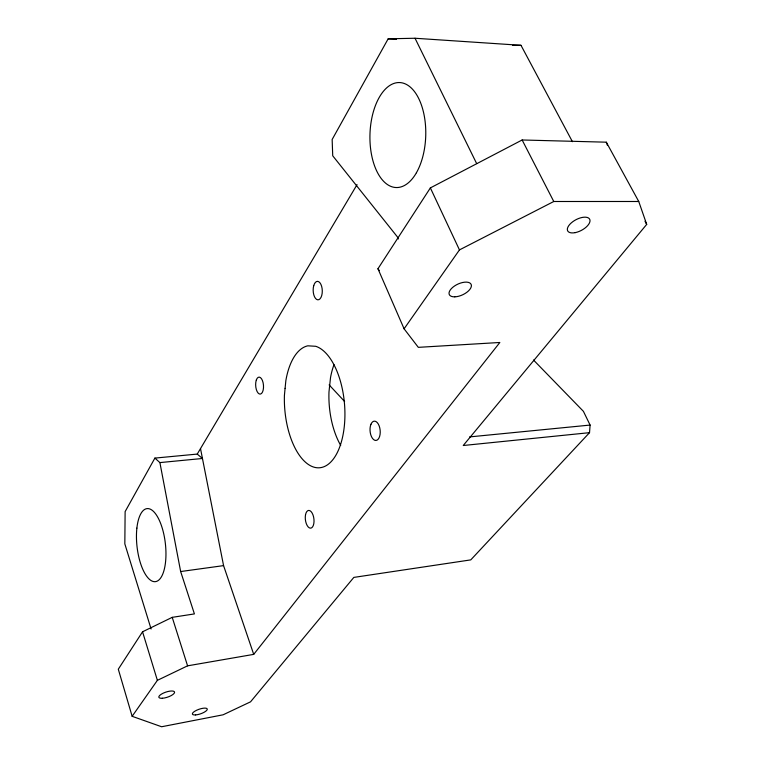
<?xml version="1.0" encoding="UTF-8"?>
<svg xmlns="http://www.w3.org/2000/svg" width="765" height="765" viewBox="0 0 765 765"><rect width="100%" height="100%" fill="white"/><g stroke="black" fill="none" stroke-linecap="round" stroke-linejoin="round"><path stroke-width="1.15" d="M151.088 628.983L124.829 543.877L125.125 511.603L154.893 458.101L159.895 462.596L180.655 571.541L194.406 613.913L172.221 617.345L142.548 631.794L118.298 669.203L132.144 716.308L161.616 726.75L223.112 714.797L250.538 701.84L353.832 577.403L470.771 559.884L589.528 432.665L590.092 425.063L583.418 411.341L533.501 360.028M572.421 141.688L520.984 45.307L415.032 38.25L388.171 38.805L332.153 139.488L332.718 155.783L397.351 236.834L398.316 238.986M154.893 458.101L197.246 454.085L357.045 184.642M132.144 716.308L157.38 680.343L187.578 665.837L253.712 654.371L499.851 342.481L418.321 347.348L404.092 328.807L377.948 268.754L430.37 187.903L522.141 139.985L606.31 142.185L638.746 201.491L646.702 224.384L463.227 445.507L589.528 432.665M404.092 328.807L459.459 249.906L553.774 201.501L638.746 201.491M180.655 571.541L223.571 565.622L253.712 654.371M469.586 436.911L590.092 425.063M159.895 462.596L202.457 458.484L197.246 454.085M512.684 45.412L520.984 45.307M388.171 38.805L396.471 39.35M329.122 384.891L344.604 401.462M377.948 268.754L379.344 270.638M645 221.267L646.702 224.384M522.141 139.985L553.774 201.501M415.032 38.25L476.662 163.595M430.37 187.903L459.459 249.906M606.31 142.185L607.496 145.474M172.221 617.345L187.578 665.837M142.548 631.794L157.38 680.343M200.507 448.596L223.571 565.622M340.693 445.421A60.215 31.011 85.4 0 1 328.979 391.986L330.528 377.528A60.215 31.011 85.4 0 1 333.999 364.647M285.087 388.362L284.417 395.352A61.305 29.978 85.4 0 0 313.028 466.86A61.305 29.978 85.4 0 0 344.9 416.944A61.305 29.978 85.4 0 0 315.735 346.296L307.836 345.818A61.305 29.978 85.4 0 0 285.852 380.645L285.087 388.362M136.878 528.127A36.749 14.248 83.5 0 0 155.314 581.658A36.749 14.248 83.5 0 0 161.444 525.651A36.749 14.248 83.5 0 0 136.878 528.127M416.409 172.766A52.517 27.894 -88.2 0 0 406.664 84.571A52.517 27.894 -88.2 0 0 370.499 147.846A52.517 27.894 -88.2 0 0 416.409 172.766M454.812 296.839A12.058 5.852 -25.1 0 0 471.412 285.527A12.058 5.852 -25.1 0 0 454.42 286.062A12.058 5.852 -25.1 0 0 454.812 296.839M575.146 232.646A12.441 5.986 -28 0 0 589.777 219.44A12.441 5.986 -28 0 0 571.12 223.045A12.441 5.986 -28 0 0 575.146 232.646M195.63 714.931A7.832 2.4 -19.1 0 0 207.258 709.432A7.832 2.4 -19.1 0 0 196.634 710.245A7.832 2.4 -19.1 0 0 195.63 714.931M162.362 698.263A8.272 2.658 -18.6 0 0 174.573 692.449A8.272 2.658 -18.6 0 0 163.165 693.195A8.272 2.658 -18.6 0 0 162.362 698.263M313.717 285.708A9.237 4.552 87.8 0 0 317.829 299.823A9.237 4.552 87.8 0 0 321.625 286.263A9.237 4.552 87.8 0 0 313.717 285.708M256.304 380.081A8.511 3.902 85.9 0 0 259.335 393.965A8.511 3.902 85.9 0 0 263.122 382.816A8.511 3.902 85.9 0 0 256.304 380.081M370.929 424.317A9.687 5.059 84.7 0 0 374.678 440.238A9.687 5.059 84.7 0 0 379.756 427.855A9.687 5.059 84.7 0 0 370.929 424.317M305.512 514.826A8.931 4.284 83.1 0 0 310.466 528.166A8.931 4.284 83.1 0 0 312.971 514.855A8.931 4.284 83.1 0 0 305.512 514.826"/></g></svg>
